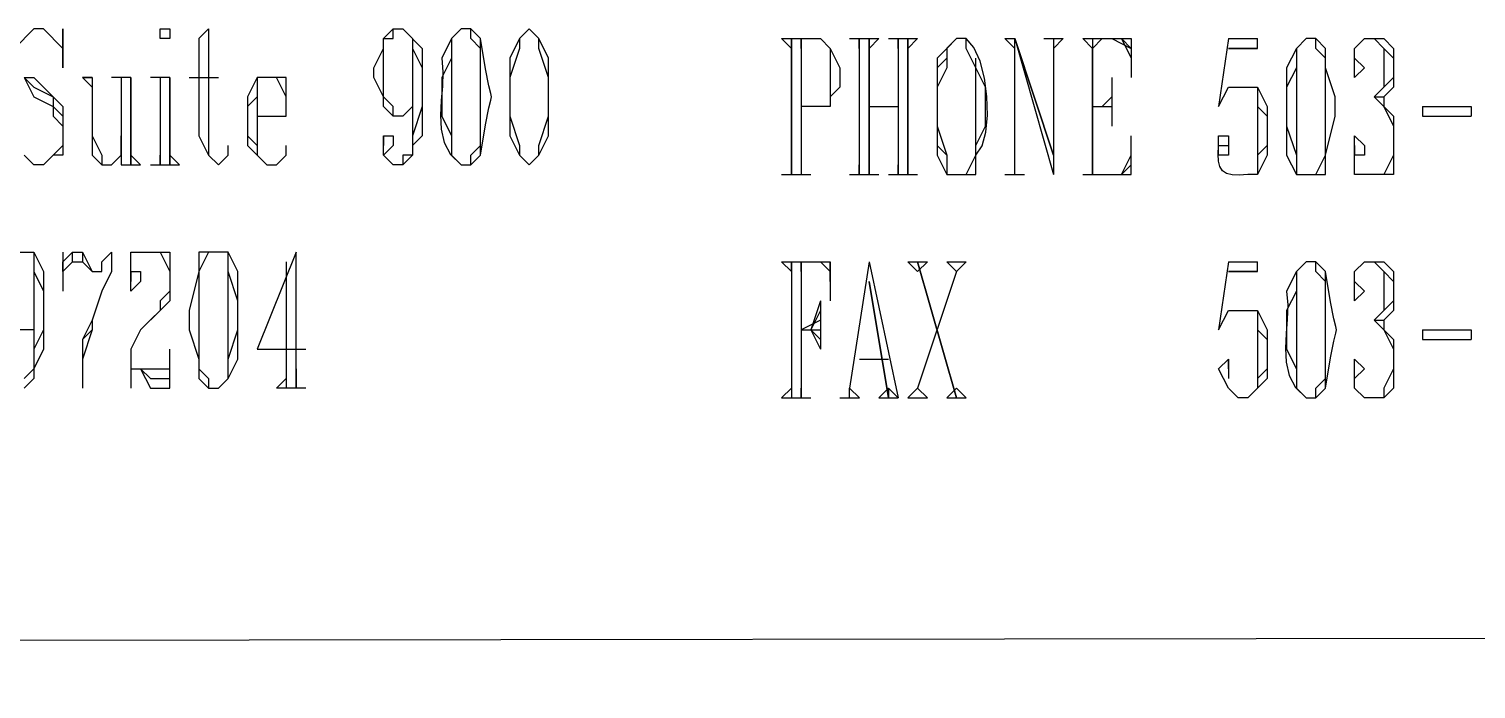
# Model space of a CAD drawing. Header units: metres. Extents: x 45 to 1207, y 17 to 774.
# Drawn here: x 1020.84 to 1056.6, y 17.04 to 33.36 of the extents above; entities that cross this region are included whole.
import ezdxf

# ---------------------------------------------------------------- set-up
doc = ezdxf.new("R2010")
doc.units = ezdxf.units.M

msp = doc.modelspace()

# ---------------------------------------------------------------- linework, layer by layer
for p, q in [((1020.96, 33.36), (1020.48, 32.88)), ((1021.2, 33.36), (1020.96, 33.36)), ((1021.68, 32.88), (1021.2, 33.36)), ((1021.68, 32.88), (1021.68, 33.36)), ((1021.68, 33.36), (1021.68, 32.4)), ((1024.32, 33.36), (1024.32, 33.12)), ((1025.04, 33.12), (1025.28, 33.36)), ((1025.28, 33.36), (1025.28, 30.24)), ((1029.6, 33.12), (1029.84, 33.36)), ((1029.84, 33.36), (1030.08, 33.36)), ((1029.84, 33.12), (1029.84, 33.36)), ((1030.08, 33.36), (1030.56, 32.88)), ((1030.08, 33.36), (1030.32, 33.12)), ((1031.52, 33.36), (1031.28, 33.12)), ((1031.52, 33.36), (1031.28, 33.12)), ((1031.76, 33.36), (1031.52, 33.36)), ((1032, 33.12), (1031.76, 33.36)), ((1031.76, 33.12), (1031.76, 33.36)), ((1033.2, 33.36), (1032.96, 33.12)), ((1033.2, 33.36), (1032.96, 33.12)), ((1033.44, 33.12), (1033.2, 33.36)), ((1033.44, 33.12), (1033.2, 33.36)), ((1024.32, 33.12), (1024.08, 33.12)), ((1025.04, 33.12), (1025.04, 30.72)), ((1025.28, 33.12), (1025.28, 30.24)), ((1029.6, 32.88), (1029.6, 33.12)), ((1029.6, 31.68), (1029.6, 33.12)), ((1029.6, 33.12), (1029.84, 33.12)), ((1030.32, 33.12), (1030.32, 32.88)), ((1030.32, 33.12), (1030.32, 30.24)), ((1031.28, 33.12), (1031.04, 32.64)), ((1031.28, 33.12), (1031.28, 32.64)), ((1032, 32.88), (1031.76, 33.12)), ((1032, 30.24), (1032, 33.12)), ((1032.96, 33.12), (1032.72, 32.64)), ((1032.96, 33.12), (1032.72, 32.64)), ((1032.96, 33.12), (1032.96, 32.88)), ((1033.68, 32.64), (1033.44, 33.12)), ((1033.68, 32.64), (1033.44, 33.12)), ((1033.44, 32.88), (1033.44, 33.12)), ((1039.44, 33.12), (1040.4, 33.12)), ((1039.44, 33.12), (1039.68, 32.88)), ((1039.68, 33.12), (1039.68, 29.76)), ((1039.68, 32.88), (1039.68, 33.12)), ((1039.92, 33.12), (1039.92, 29.76)), ((1039.92, 33.12), (1039.92, 32.88)), ((1039.92, 32.88), (1039.92, 33.12)), ((1040.4, 33.12), (1040.64, 32.88)), ((1040.4, 33.12), (1040.64, 32.88)), ((1041.12, 33.12), (1041.839, 33.12)), ((1041.359, 33.12), (1041.359, 29.76)), ((1041.359, 33.12), (1041.359, 32.88)), ((1041.359, 32.88), (1041.359, 33.12)), ((1041.599, 29.76), (1041.599, 33.12)), ((1041.599, 33.12), (1041.599, 32.88)), ((1041.599, 32.88), (1041.839, 33.12)), ((1042.079, 33.12), (1042.799, 33.12)), ((1042.319, 33.12), (1042.319, 29.76)), ((1042.319, 33.12), (1042.319, 32.88)), ((1042.319, 32.88), (1042.319, 33.12)), ((1042.559, 29.76), (1042.559, 33.12)), ((1042.559, 33.12), (1042.559, 32.88)), ((1042.559, 32.88), (1042.799, 33.12)), ((1043.759, 33.12), (1043.279, 32.64)), ((1043.759, 33.12), (1043.519, 32.88)), ((1043.999, 33.12), (1043.759, 33.12)), ((1043.999, 32.88), (1043.999, 33.12)), ((1044.959, 33.12), (1045.199, 33.12)), ((1044.959, 33.12), (1045.199, 32.88)), ((1045.199, 29.76), (1045.199, 33.12)), ((1045.199, 33.12), (1046.159, 29.76)), ((1045.199, 33.12), (1046.159, 30.24)), ((1046.159, 30.24), (1045.199, 33.12)), ((1045.919, 33.12), (1046.399, 33.12)), ((1046.159, 33.12), (1046.159, 32.88)), ((1046.159, 32.88), (1046.399, 33.12)), ((1046.879, 33.12), (1048.079, 33.12)), ((1046.879, 33.12), (1047.119, 32.88)), ((1047.119, 32.88), (1046.879, 33.12)), ((1047.119, 33.12), (1047.119, 29.76)), ((1047.119, 33.12), (1047.119, 29.76)), ((1047.359, 33.12), (1047.119, 32.88)), ((1047.119, 32.88), (1047.359, 33.12)), ((1047.599, 33.12), (1048.079, 32.88)), ((1048.079, 32.88), (1047.839, 33.12)), ((1047.839, 33.12), (1048.079, 32.64)), ((1048.079, 33.12), (1048.079, 32.16)), ((1048.079, 33.12), (1048.079, 32.16)), ((1050.479, 33.12), (1050.239, 31.44)), ((1050.479, 33.12), (1051.199, 33.12)), ((1051.199, 32.88), (1051.199, 33.12)), ((1052.399, 33.12), (1052.159, 32.88)), ((1052.399, 33.12), (1052.159, 32.88)), ((1052.639, 33.12), (1052.399, 33.12)), ((1052.879, 32.88), (1052.639, 33.12)), ((1052.639, 32.88), (1052.639, 33.12)), ((1053.599, 32.88), (1053.839, 33.12)), ((1053.839, 33.12), (1054.319, 33.12)), ((1054.079, 33.12), (1054.319, 32.88)), ((1054.319, 33.12), (1054.559, 32.88)), ((1021.68, 32.4), (1021.68, 32.88)), ((1029.36, 32.4), (1029.6, 32.88)), ((1029.6, 31.68), (1029.6, 32.88)), ((1030.32, 32.88), (1030.56, 32.4)), ((1030.56, 32.88), (1030.56, 30.72)), ((1031.28, 32.64), (1031.04, 32.16)), ((1032, 30.48), (1032, 32.88)), ((1032.96, 32.88), (1032.72, 32.16)), ((1032.72, 32.64), (1032.72, 30.72)), ((1032.72, 32.64), (1032.72, 30.72)), ((1033.68, 32.16), (1033.44, 32.88)), ((1033.68, 30.72), (1033.68, 32.64)), ((1033.68, 30.72), (1033.68, 32.64)), ((1039.68, 29.76), (1039.68, 32.88)), ((1040.64, 32.88), (1040.88, 32.4)), ((1040.64, 32.88), (1040.64, 31.68)), ((1040.64, 32.88), (1040.64, 31.44)), ((1041.599, 32.88), (1041.599, 29.76)), ((1042.559, 32.88), (1042.559, 29.76)), ((1043.279, 32.64), (1043.279, 30.24)), ((1043.519, 32.64), (1043.279, 32.4)), ((1043.519, 32.88), (1043.519, 32.4)), ((1044.239, 32.4), (1043.999, 32.88)), ((1044.239, 32.4), (1044.239, 32.64)), ((1046.159, 32.88), (1046.159, 29.76)), ((1047.119, 29.76), (1047.119, 32.88)), ((1051.199, 32.88), (1050.479, 32.88)), ((1050.479, 32.88), (1051.199, 32.88)), ((1052.159, 32.88), (1051.919, 32.4)), ((1052.159, 32.88), (1052.159, 32.4)), ((1052.159, 32.88), (1052.159, 29.76)), ((1052.879, 32.64), (1052.639, 32.88)), ((1052.879, 32.4), (1052.879, 32.88)), ((1052.879, 30), (1052.879, 32.88)), ((1052.879, 30.24), (1052.879, 32.64)), ((1053.599, 32.16), (1053.599, 32.88)), ((1053.599, 32.4), (1053.599, 32.64)), ((1053.599, 32.64), (1053.839, 32.4)), ((1054.319, 32.88), (1054.559, 32.64)), ((1054.319, 32.88), (1054.319, 31.92)), ((1054.559, 32.88), (1054.559, 31.92)), ((1054.559, 32.64), (1054.559, 32.16)), ((1029.36, 32.16), (1029.36, 32.4)), ((1030.56, 32.4), (1030.56, 31.44)), ((1040.88, 32.4), (1040.88, 31.92)), ((1043.279, 32.4), (1043.279, 30.48)), ((1043.519, 32.4), (1043.279, 31.92)), ((1044.479, 31.92), (1044.239, 32.4)), ((1044.239, 30.24), (1044.239, 32.4)), ((1051.919, 32.4), (1051.919, 30.24)), ((1052.159, 32.4), (1051.919, 31.92)), ((1053.119, 31.68), (1052.879, 32.4)), ((1053.839, 32.4), (1053.599, 32.16)), ((1020.72, 32.16), (1020.96, 31.68)), ((1020.72, 32.16), (1020.96, 31.92)), ((1020.72, 32.16), (1020.96, 32.16)), ((1020.96, 32.16), (1021.68, 31.44)), ((1020.96, 31.92), (1021.44, 31.68)), ((1022.16, 32.16), (1022.4, 32.16)), ((1022.4, 32.16), (1022.16, 32.16)), ((1022.16, 32.16), (1022.4, 31.92)), ((1022.4, 32.16), (1022.4, 30.24)), ((1022.4, 32.16), (1022.4, 30.24)), ((1022.4, 32.16), (1022.4, 30.72)), ((1023.36, 32.16), (1022.88, 32.16)), ((1023.12, 32.16), (1023.12, 30)), ((1023.36, 30.24), (1023.36, 32.16)), ((1023.36, 32.16), (1023.36, 30)), ((1024.32, 32.16), (1023.84, 32.16)), ((1024.08, 32.16), (1024.08, 30)), ((1024.08, 32.16), (1024.08, 31.92)), ((1024.32, 30.24), (1024.32, 32.16)), ((1024.32, 32.16), (1024.32, 30)), ((1024.8, 32.16), (1025.52, 32.16)), ((1026.48, 32.16), (1026.24, 31.68)), ((1027.2, 32.16), (1026.48, 32.16)), ((1026.72, 32.16), (1026.48, 32.16)), ((1026.48, 32.16), (1026.48, 30.24)), ((1027.2, 31.68), (1026.96, 32.16)), ((1027.2, 31.2), (1027.2, 32.16)), ((1027.2, 31.44), (1027.2, 31.92)), ((1029.6, 31.68), (1029.36, 32.16)), ((1030.32, 31.92), (1030.32, 31.44)), ((1031.04, 32.16), (1031.04, 31.2)), ((1032.72, 32.16), (1032.72, 31.2)), ((1033.68, 31.2), (1033.68, 32.16)), ((1040.88, 31.92), (1040.64, 31.68)), ((1043.279, 31.92), (1043.279, 30.96)), ((1044.479, 30.96), (1044.479, 31.92)), ((1047.599, 32.16), (1047.599, 30.96)), ((1047.599, 32.16), (1047.599, 30.96)), ((1047.599, 31.92), (1047.599, 31.2)), ((1050.239, 31.44), (1050.479, 31.92)), ((1050.479, 31.92), (1051.199, 31.92)), ((1050.959, 31.92), (1051.199, 31.92)), ((1051.199, 31.92), (1051.439, 31.44)), ((1051.199, 31.92), (1051.199, 29.76)), ((1051.919, 31.92), (1051.919, 30.96)), ((1054.319, 31.92), (1054.079, 31.68)), ((1054.559, 32.16), (1054.319, 31.92)), ((1054.559, 31.92), (1054.319, 31.68)), ((1020.96, 31.68), (1021.44, 31.44)), ((1021.44, 31.68), (1021.44, 31.44)), ((1026.24, 31.68), (1026.24, 30.48)), ((1026.48, 31.68), (1026.24, 31.44)), ((1027.2, 31.2), (1027.2, 31.68)), ((1029.6, 31.44), (1029.6, 31.68)), ((1029.84, 31.44), (1029.6, 31.68)), ((1040.64, 31.68), (1040.64, 31.44)), ((1047.599, 31.68), (1047.359, 31.44)), ((1053.119, 31.2), (1053.119, 31.68)), ((1054.079, 31.68), (1054.319, 31.68)), ((1054.079, 31.68), (1054.319, 31.44)), ((1054.319, 31.68), (1054.319, 31.44)), ((1021.44, 31.44), (1021.44, 31.2)), ((1021.44, 31.44), (1021.68, 31.2)), ((1021.44, 31.2), (1021.68, 30.96)), ((1021.68, 31.44), (1021.68, 30.24)), ((1026.24, 31.44), (1026.24, 30.72)), ((1026.48, 31.2), (1027.2, 31.2)), ((1029.84, 31.2), (1029.6, 31.44)), ((1029.84, 31.2), (1029.84, 31.44)), ((1030.08, 31.2), (1029.84, 31.2)), ((1030.32, 31.44), (1030.08, 31.2)), ((1030.56, 31.44), (1030.32, 30.72)), ((1031.04, 31.2), (1031.28, 30.72)), ((1032.72, 31.2), (1032.96, 30.48)), ((1033.44, 30.48), (1033.68, 31.2)), ((1040.64, 31.44), (1039.92, 31.44)), ((1040.64, 31.44), (1040.4, 31.44)), ((1041.599, 31.44), (1042.319, 31.44)), ((1047.119, 31.44), (1047.599, 31.44)), ((1047.359, 31.44), (1047.599, 31.44)), ((1051.199, 31.44), (1051.439, 31.2)), ((1051.439, 31.44), (1051.439, 30.24)), ((1051.439, 31.2), (1051.439, 30.48)), ((1052.879, 30.24), (1053.119, 31.2)), ((1054.319, 31.44), (1054.559, 31.2)), ((1054.319, 31.44), (1054.559, 30.96)), ((1054.559, 31.2), (1054.559, 29.76)), ((1054.559, 31.2), (1054.559, 30)), ((1055.279, 31.44), (1056.479, 31.44)), ((1055.279, 31.44), (1055.279, 31.2)), ((1055.279, 31.2), (1056.479, 31.2)), ((1056.479, 31.44), (1056.479, 31.2)), ((1021.68, 30.96), (1021.68, 30.48)), ((1043.279, 30.96), (1043.519, 30.24)), ((1044.239, 30.48), (1044.479, 30.96)), ((1051.919, 30.96), (1052.159, 30.24)), ((1054.559, 30.96), (1054.559, 30.24)), ((1021.68, 30.48), (1021.44, 30.24)), ((1022.4, 30.72), (1022.64, 30.24)), ((1023.12, 30.24), (1023.12, 30.72)), ((1025.04, 30.72), (1025.28, 30.24)), ((1025.76, 30.24), (1025.76, 30.48)), ((1026.24, 30.72), (1026.48, 30.48)), ((1026.24, 30.48), (1026.72, 30)), ((1027.2, 30.24), (1027.2, 30.48)), ((1029.6, 30.72), (1029.6, 30.48)), ((1029.6, 30.48), (1029.6, 30.72)), ((1029.6, 30.24), (1029.6, 30.72)), ((1029.6, 30.72), (1029.84, 30.72)), ((1029.84, 30.48), (1029.6, 30.24)), ((1029.84, 30.72), (1029.84, 30.48)), ((1030.56, 30.72), (1030.32, 30.48)), ((1030.32, 30.72), (1030.32, 30.48)), ((1030.32, 30.48), (1030.32, 30.24)), ((1031.28, 30.72), (1031.28, 30.24)), ((1031.76, 30.24), (1032, 30.48)), ((1032.72, 30.72), (1032.96, 30.24)), ((1032.72, 30.72), (1032.96, 30.24)), ((1032.96, 30.48), (1032.96, 30.24)), ((1033.44, 30.24), (1033.68, 30.72)), ((1033.44, 30.24), (1033.68, 30.72)), ((1033.44, 30.24), (1033.44, 30.48)), ((1043.279, 30.48), (1043.519, 30.24)), ((1044.239, 30.24), (1044.239, 30.48)), ((1048.079, 29.76), (1048.079, 30.72)), ((1048.079, 29.76), (1048.079, 30.72)), ((1050.239, 30.48), (1050.239, 30.72)), ((1050.239, 30.72), (1050.479, 30.72)), ((1050.479, 30.72), (1050.479, 30.24)), ((1051.439, 30.48), (1051.199, 30.24)), ((1053.599, 29.76), (1053.599, 30.72)), ((1053.599, 30.72), (1053.839, 30.48)), ((1053.599, 30.48), (1053.599, 30.24)), ((1053.599, 30.24), (1053.599, 30.48)), ((1053.839, 30.48), (1053.839, 30.24)), ((1020.96, 30), (1020.72, 30.24)), ((1021.44, 30.24), (1021.2, 30)), ((1021.68, 30.24), (1021.44, 30.24)), ((1022.4, 30.24), (1022.64, 30)), ((1022.64, 30.24), (1022.64, 30)), ((1022.88, 30), (1023.12, 30.24)), ((1023.36, 30), (1023.36, 30.24)), ((1023.36, 30.24), (1023.6, 30)), ((1024.08, 30.24), (1024.08, 30)), ((1024.08, 30), (1024.08, 30.24)), ((1024.32, 30), (1024.32, 30.24)), ((1024.32, 30.24), (1024.56, 30)), ((1025.28, 30.24), (1025.52, 30)), ((1025.28, 30.24), (1025.52, 30)), ((1025.52, 30), (1025.76, 30.24)), ((1026.48, 30.24), (1026.72, 30)), ((1026.96, 30), (1027.2, 30.24)), ((1029.84, 30), (1029.6, 30.24)), ((1030.32, 30.24), (1030.08, 30)), ((1030.32, 30.24), (1030.08, 30.24)), ((1030.08, 30.24), (1030.08, 30)), ((1031.28, 30.24), (1031.52, 30)), ((1031.76, 30), (1032, 30.24)), ((1031.76, 30), (1031.76, 30.24)), ((1032.96, 30.24), (1033.2, 30)), ((1032.96, 30.24), (1033.2, 30)), ((1033.2, 30), (1033.44, 30.24)), ((1033.2, 30), (1033.44, 30.24)), ((1043.279, 30.24), (1043.519, 29.76)), ((1043.519, 30.24), (1043.519, 29.76)), ((1043.999, 29.76), (1044.239, 30.24)), ((1044.239, 29.76), (1044.239, 30.24)), ((1047.839, 29.76), (1048.079, 30.24)), ((1050.479, 30.24), (1050.239, 30.24)), ((1051.439, 30.24), (1051.199, 29.76)), ((1051.919, 30.24), (1052.159, 29.76)), ((1052.159, 30.24), (1052.159, 30)), ((1052.639, 29.76), (1052.879, 30.24)), ((1052.879, 29.76), (1052.879, 30.24)), ((1053.839, 30.24), (1053.599, 30.24)), ((1054.559, 30.24), (1054.319, 29.76)), ((1021.2, 30), (1020.96, 30)), ((1022.64, 30), (1022.88, 30)), ((1023.12, 30), (1023.6, 30)), ((1023.84, 30), (1024.56, 30)), ((1026.72, 30), (1026.96, 30)), ((1030.08, 30), (1029.84, 30)), ((1031.52, 30), (1031.76, 30)), ((1039.44, 29.76), (1040.16, 29.76)), ((1039.44, 29.76), (1039.68, 29.76)), ((1039.68, 29.76), (1039.68, 30)), ((1039.92, 30), (1039.92, 29.76)), ((1041.12, 29.76), (1041.839, 29.76)), ((1041.359, 29.76), (1041.359, 30)), ((1041.599, 30), (1041.599, 29.76)), ((1041.599, 29.76), (1041.839, 29.76)), ((1042.079, 29.76), (1042.799, 29.76)), ((1042.319, 29.76), (1042.319, 30)), ((1042.559, 30), (1042.559, 29.76)), ((1042.559, 29.76), (1042.799, 29.76)), ((1043.519, 29.76), (1044.239, 29.76)), ((1043.519, 29.76), (1043.759, 29.76)), ((1044.959, 29.76), (1045.439, 29.76)), ((1044.959, 29.76), (1045.199, 29.76)), ((1046.879, 29.76), (1048.079, 29.76)), ((1047.599, 29.76), (1048.079, 29.76)), ((1048.079, 30), (1047.839, 29.76)), ((1051.199, 29.76), (1050.959, 29.76)), ((1051.199, 29.76), (1050.959, 29.76)), ((1052.159, 29.76), (1052.879, 29.76)), ((1052.159, 29.76), (1052.399, 29.76)), ((1054.559, 29.76), (1053.599, 29.76)), ((1020.24, 27.84), (1020.96, 27.84)), ((1020.72, 27.84), (1020.96, 27.84)), ((1020.96, 27.84), (1021.2, 27.36)), ((1020.96, 27.84), (1020.96, 24.96)), ((1020.96, 27.6), (1020.96, 27.36)), ((1021.68, 27.84), (1021.68, 26.88)), ((1021.68, 27.6), (1021.92, 27.84)), ((1021.68, 27.36), (1021.68, 27.6)), ((1021.68, 27.36), (1021.92, 27.6)), ((1021.92, 27.84), (1022.16, 27.84)), ((1021.92, 27.6), (1021.92, 27.84)), ((1021.92, 27.84), (1022.16, 27.84)), ((1021.92, 27.6), (1022.16, 27.6)), ((1022.16, 27.84), (1022.4, 27.36)), ((1022.16, 27.84), (1022.16, 27.6)), ((1022.16, 27.6), (1022.4, 27.36)), ((1022.64, 27.6), (1022.88, 27.84)), ((1022.64, 27.36), (1022.64, 27.6)), ((1022.88, 27.84), (1022.88, 27.36)), ((1023.36, 26.88), (1023.36, 27.84)), ((1023.36, 27.84), (1024.32, 27.84)), ((1024.08, 27.84), (1024.32, 27.36)), ((1024.32, 27.84), (1024.32, 26.64)), ((1024.32, 27.6), (1024.32, 26.64)), ((1025.28, 27.84), (1025.04, 27.84)), ((1025.04, 27.84), (1025.04, 27.36)), ((1025.28, 27.84), (1025.04, 27.36)), ((1025.04, 27.6), (1025.04, 24.96)), ((1025.76, 27.84), (1025.28, 27.84)), ((1025.76, 27.84), (1025.52, 27.84)), ((1026, 27.36), (1025.76, 27.84)), ((1025.76, 24.72), (1025.76, 27.84)), ((1025.76, 27.36), (1025.76, 27.6)), ((1027.44, 27.84), (1026.48, 25.44)), ((1027.2, 27.6), (1027.2, 24.72)), ((1027.44, 24.48), (1027.44, 27.84)), ((1039.44, 27.6), (1040.64, 27.6)), ((1039.44, 27.6), (1039.68, 27.36)), ((1039.68, 27.6), (1039.68, 24.24)), ((1039.68, 27.36), (1039.68, 27.6)), ((1039.92, 27.6), (1039.92, 24.24)), ((1039.92, 27.6), (1039.92, 27.36)), ((1039.92, 27.36), (1039.92, 27.6)), ((1040.4, 27.6), (1040.64, 27.36)), ((1040.64, 27.36), (1040.4, 27.6)), ((1040.64, 27.6), (1040.64, 26.64)), ((1040.64, 27.12), (1040.64, 27.6)), ((1040.64, 27.6), (1040.64, 26.64)), ((1041.6, 27.6), (1041.12, 24.48)), ((1041.6, 27.6), (1042.32, 24.24)), ((1042.56, 27.6), (1043.04, 27.6)), ((1042.56, 27.6), (1042.8, 27.36)), ((1042.8, 27.6), (1043.76, 24.24)), ((1043.76, 24.24), (1042.8, 27.6)), ((1042.8, 27.6), (1043.76, 24.24)), ((1042.8, 27.36), (1043.04, 27.6)), ((1043.04, 27.6), (1042.8, 27.36)), ((1043.52, 27.6), (1044, 27.6)), ((1043.52, 27.6), (1043.76, 27.36)), ((1043.76, 27.36), (1044, 27.6)), ((1050.479, 27.6), (1050.239, 25.92)), ((1050.479, 27.6), (1051.199, 27.6)), ((1051.199, 27.36), (1051.199, 27.6)), ((1052.399, 27.6), (1052.159, 27.36)), ((1052.399, 27.6), (1052.159, 27.36)), ((1052.639, 27.6), (1052.399, 27.6)), ((1052.879, 27.36), (1052.639, 27.6)), ((1052.639, 27.36), (1052.639, 27.6)), ((1053.599, 27.36), (1053.839, 27.6)), ((1053.839, 27.6), (1054.319, 27.6)), ((1054.079, 27.6), (1054.319, 27.36)), ((1054.319, 27.6), (1054.559, 27.36)), ((1020.96, 27.36), (1021.2, 26.88)), ((1021.2, 27.36), (1021.2, 25.44)), ((1022.4, 27.36), (1022.64, 27.36)), ((1022.88, 27.36), (1022.64, 26.88)), ((1023.36, 27.36), (1023.36, 27.12)), ((1023.36, 27.12), (1023.36, 27.36)), ((1023.36, 27.36), (1023.6, 27.36)), ((1023.6, 27.36), (1023.6, 27.12)), ((1024.32, 27.36), (1024.32, 26.88)), ((1025.04, 27.36), (1024.8, 26.4)), ((1025.04, 27.36), (1025.04, 24.96)), ((1026, 26.64), (1025.76, 27.36)), ((1026, 25.2), (1026, 27.36)), ((1027.2, 27.36), (1027.2, 24.48)), ((1039.68, 27.36), (1039.68, 24.48)), ((1043.76, 27.36), (1042.8, 24.48)), ((1051.199, 27.36), (1050.479, 27.36)), ((1050.479, 27.36), (1051.199, 27.36)), ((1052.159, 27.36), (1051.919, 26.88)), ((1052.159, 27.36), (1052.159, 26.88)), ((1052.879, 27.12), (1052.639, 27.36)), ((1052.879, 24.48), (1052.879, 27.36)), ((1053.599, 26.64), (1053.599, 27.36)), ((1054.319, 27.36), (1054.559, 27.12)), ((1054.319, 27.36), (1054.319, 26.4)), ((1054.559, 27.36), (1054.559, 26.4)), ((1021.2, 26.88), (1021.2, 25.92)), ((1022.64, 26.88), (1022.4, 26.16)), ((1022.64, 26.88), (1022.4, 26.16)), ((1023.6, 27.12), (1023.36, 26.88)), ((1024.32, 26.88), (1024.08, 26.64)), ((1041.6, 27.12), (1042.08, 24.24)), ((1042.08, 24.24), (1041.6, 27.12)), ((1052.159, 26.88), (1051.919, 26.4)), ((1052.879, 24.72), (1052.879, 27.12)), ((1053.599, 26.88), (1053.599, 27.12)), ((1053.599, 27.12), (1053.839, 26.88)), ((1053.839, 26.88), (1053.599, 26.64)), ((1054.559, 27.12), (1054.559, 26.64)), ((1024.32, 26.64), (1023.6, 25.92)), ((1024.08, 26.64), (1024.08, 26.4)), ((1026, 25.92), (1026, 26.64)), ((1040.4, 26.64), (1040.16, 25.92)), ((1040.4, 26.64), (1040.4, 25.44)), ((1054.559, 26.64), (1054.319, 26.4)), ((1020.96, 26.4), (1020.96, 25.92)), ((1022.4, 26.16), (1022.16, 25.68)), ((1022.4, 26.16), (1022.4, 25.92)), ((1024.08, 26.4), (1023.6, 25.92)), ((1024.8, 26.4), (1024.8, 25.92)), ((1040.4, 26.16), (1039.92, 25.92)), ((1040.4, 26.4), (1040.16, 25.92)), ((1050.239, 25.92), (1050.479, 26.4)), ((1050.479, 26.4), (1051.199, 26.4)), ((1050.959, 26.4), (1051.199, 26.4)), ((1051.199, 26.4), (1051.439, 25.92)), ((1051.199, 26.4), (1051.199, 24.48)), ((1051.919, 26.4), (1051.919, 25.44)), ((1054.319, 26.4), (1054.079, 26.16)), ((1054.079, 26.16), (1054.319, 26.16)), ((1054.079, 26.16), (1054.319, 25.92)), ((1054.559, 26.4), (1054.319, 26.16)), ((1054.319, 26.16), (1054.319, 25.92)), ((1020.96, 25.92), (1020.24, 25.92)), ((1021.2, 25.92), (1020.96, 25.44)), ((1022.4, 25.92), (1022.16, 25.2)), ((1022.4, 25.92), (1022.16, 25.68)), ((1023.6, 25.92), (1023.36, 25.44)), ((1024.8, 25.92), (1025.04, 25.2)), ((1025.76, 25.2), (1026, 25.92)), ((1039.92, 25.92), (1040.4, 25.92)), ((1039.92, 25.92), (1040.4, 25.92)), ((1040.16, 25.92), (1040.4, 25.44)), ((1040.16, 25.92), (1040.4, 25.68)), ((1051.199, 25.92), (1051.439, 25.68)), ((1051.439, 25.92), (1051.439, 24.72)), ((1054.319, 25.92), (1054.559, 25.68)), ((1054.319, 25.92), (1054.559, 25.44)), ((1055.279, 25.92), (1056.479, 25.92)), ((1055.279, 25.92), (1055.279, 25.68)), ((1056.479, 25.92), (1056.479, 25.68)), ((1021.2, 25.44), (1020.96, 24.96)), ((1020.96, 25.44), (1020.96, 24.96)), ((1022.16, 25.68), (1022.16, 24.48)), ((1022.16, 25.68), (1022.16, 24.48)), ((1023.36, 25.44), (1023.36, 24.48)), ((1024.32, 24.48), (1024.32, 25.44)), ((1026.48, 25.44), (1027.68, 25.44)), ((1051.439, 25.68), (1051.439, 24.96)), ((1051.919, 25.44), (1052.159, 24.96)), ((1054.559, 25.68), (1054.559, 24.48)), ((1054.559, 25.68), (1054.559, 24.48)), ((1054.559, 25.44), (1054.559, 24.96)), ((1055.279, 25.68), (1056.479, 25.68)), ((1022.16, 25.2), (1022.16, 24.48)), ((1025.04, 25.2), (1025.04, 24.72)), ((1025.76, 24.72), (1026, 25.2)), ((1025.76, 24.96), (1025.76, 25.2)), ((1041.36, 25.2), (1042.08, 25.2)), ((1050.239, 24.96), (1050.479, 25.2)), ((1050.479, 25.2), (1050.479, 24.72)), ((1050.479, 24.96), (1050.479, 25.2)), ((1053.599, 24.48), (1053.599, 25.2)), ((1053.599, 25.2), (1053.839, 24.96)), ((1053.599, 24.96), (1053.599, 25.2)), ((1020.96, 24.96), (1020.72, 24.72)), ((1020.96, 24.72), (1020.72, 24.48)), ((1020.96, 24.96), (1020.96, 24.72)), ((1023.36, 24.96), (1024.32, 24.96)), ((1023.6, 24.96), (1023.84, 24.72)), ((1023.6, 24.96), (1023.84, 24.48)), ((1023.84, 24.72), (1024.32, 24.72)), ((1024.32, 24.72), (1024.32, 24.96)), ((1025.04, 24.96), (1025.28, 24.72)), ((1025.04, 24.72), (1025.28, 24.48)), ((1025.28, 24.72), (1025.28, 24.48)), ((1025.52, 24.48), (1025.76, 24.72)), ((1025.52, 24.48), (1025.76, 24.72)), ((1026.96, 24.48), (1027.2, 24.72)), ((1027.2, 24.96), (1027.2, 24.48)), ((1027.44, 24.96), (1027.44, 24.48)), ((1027.44, 24.48), (1027.44, 24.72)), ((1050.479, 24.48), (1050.239, 24.96)), ((1051.439, 24.72), (1050.959, 24.24)), ((1051.439, 24.96), (1051.199, 24.72)), ((1052.159, 24.96), (1052.159, 24.48)), ((1052.639, 24.48), (1052.879, 24.72)), ((1053.839, 24.96), (1053.599, 24.72)), ((1054.559, 24.96), (1054.319, 24.48)), ((1023.84, 24.48), (1024.32, 24.48)), ((1025.28, 24.48), (1025.52, 24.48)), ((1027.68, 24.48), (1026.96, 24.48)), ((1039.44, 24.24), (1039.68, 24.48)), ((1039.68, 24.48), (1039.68, 24.24)), ((1039.92, 24.48), (1039.92, 24.24)), ((1039.92, 24.24), (1039.92, 24.48)), ((1041.12, 24.24), (1041.12, 24.48)), ((1041.12, 24.48), (1041.36, 24.24)), ((1041.84, 24.24), (1042.08, 24.48)), ((1042.08, 24.48), (1042.08, 24.24)), ((1042.08, 24.48), (1042.32, 24.24)), ((1042.56, 24.24), (1042.8, 24.48)), ((1042.8, 24.48), (1043.04, 24.24)), ((1043.76, 24.48), (1043.52, 24.24)), ((1043.52, 24.24), (1043.76, 24.48)), ((1043.76, 24.48), (1044, 24.24)), ((1050.719, 24.24), (1050.479, 24.48)), ((1051.199, 24.48), (1050.959, 24.24)), ((1052.159, 24.48), (1052.399, 24.24)), ((1052.639, 24.24), (1052.879, 24.48)), ((1052.639, 24.24), (1052.639, 24.48)), ((1053.839, 24.24), (1053.599, 24.48)), ((1054.559, 24.48), (1054.319, 24.24)), ((1054.319, 24.48), (1054.319, 24.24)), ((1039.44, 24.24), (1040.16, 24.24)), ((1040.88, 24.24), (1041.36, 24.24)), ((1041.84, 24.24), (1042.32, 24.24)), ((1042.56, 24.24), (1043.04, 24.24)), ((1043.52, 24.24), (1044, 24.24)), ((1050.959, 24.24), (1050.719, 24.24)), ((1052.399, 24.24), (1052.639, 24.24)), ((1054.319, 24.24), (1053.839, 24.24)), ((53.04, 17.04), (1205.04, 18.48)), ((53.04, 17.04), (1205.04, 18.48))]:
    msp.add_line(p, q)
for points in [[(1024.08, 33.12), (1024.08, 33.36), (1024.32, 33.36), (1024.32, 33.12)], [(1050.239, 30.24), (1050.239, 30.48), (1050.479, 30.48), (1050.479, 30.24)]]:
    msp.add_lwpolyline(points, close=True)
for points in [[(1031.28, 33.12), (1031.28, 32.76), (1031.28, 32.4), (1031.28, 32.04), (1031.28, 31.68), (1031.28, 31.32), (1031.28, 30.96), (1031.28, 30.6), (1031.28, 30.24)], [(1032, 30.24), (1032.12, 30.99), (1032.205, 31.406), (1032.257, 31.599), (1032.274, 31.68), (1032.257, 31.762), (1032.205, 31.955), (1032.12, 32.37), (1032, 33.12)], [(1044.239, 30.24), (1044.393, 30.467), (1044.487, 30.81), (1044.527, 31.229), (1044.514, 31.687), (1044.452, 32.144), (1044.343, 32.561), (1044.191, 32.899), (1043.999, 33.12)], [(1031.04, 32.64), (1031.068, 32.302), (1031.056, 31.948), (1031.029, 31.587), (1031.011, 31.228), (1031.027, 30.88), (1031.101, 30.553), (1031.257, 30.257), (1031.52, 30)], [(1050.959, 29.76), (1050.743, 29.744), (1050.569, 29.753), (1050.434, 29.789), (1050.335, 29.855), (1050.268, 29.955), (1050.232, 30.09), (1050.224, 30.264), (1050.239, 30.48)], [(1052.159, 27.36), (1052.159, 27), (1052.159, 26.64), (1052.159, 26.28), (1052.159, 25.92), (1052.159, 25.56), (1052.159, 25.2), (1052.159, 24.84), (1052.159, 24.48)], [(1052.879, 24.48), (1052.999, 25.23), (1053.085, 25.645), (1053.136, 25.838), (1053.154, 25.92), (1053.136, 26.002), (1053.085, 26.194), (1052.999, 26.61), (1052.879, 27.36)], [(1051.919, 26.88), (1051.947, 26.542), (1051.935, 26.188), (1051.908, 25.827), (1051.891, 25.468), (1051.906, 25.12), (1051.98, 24.793), (1052.136, 24.497), (1052.399, 24.24)]]:
    msp.add_lwpolyline(points)

doc.saveas('drawing.dxf')
